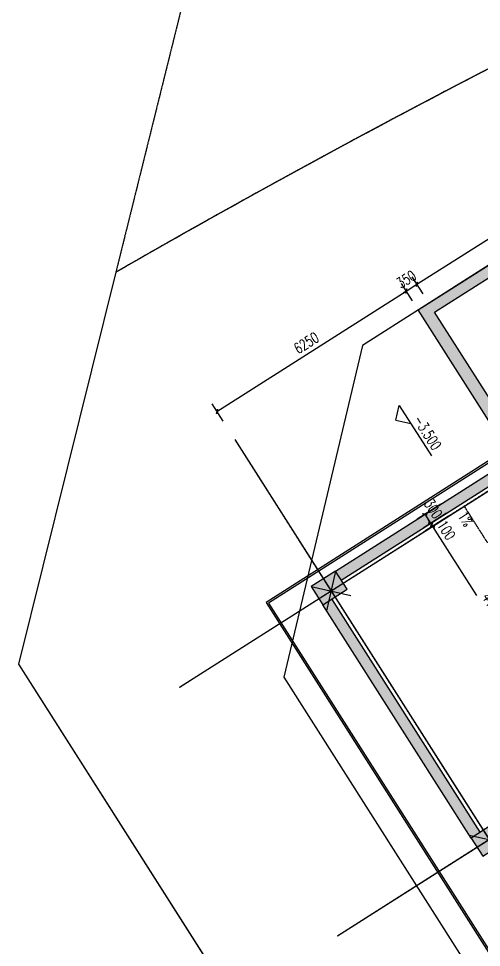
# Model space of a CAD drawing. Extents: x -46296 to 410892, y -135666 to 238728.
# Drawn here: x 80263 to 93159, y 166698 to 192559 of the extents above; entities that cross this region are included whole.
import ezdxf
from ezdxf.xclip import XClip

# ---------------------------------------------------------------- set-up
doc = ezdxf.new("R2010")
doc.units = 0
doc.header["$LTSCALE"] = 10
doc.header["$MEASUREMENT"] = 0
doc.header["$XCLIPFRAME"] = 0
for name, pattern in [('ACAD_ISO04W100', [30, 24, -3, 0, -3]), ('DASH', [0.35, 0.25, -0.1]), ('DOTE', [2.42, 2, -0.2, 0.02, -0.2])]:
    doc.linetypes.add(name, pattern=pattern)
for name, color, linetype in [('01-标注_尺寸', 124, 'Continuous'), ('01-标注_标高', 200, 'Continuous'), ('01-标注_符号', 200, 'Continuous'), ('02-TEXT_标注', 130, 'Continuous'), ('104-13 B0核心筒$0$05-填充_天正', 26, 'Continuous'), ('104-13 B0核心筒$0$A_STR-砼墙', 51, 'Continuous'), ('104-13 B0核心筒$0$A_STR-砼柱', 51, 'Continuous'), ('A_AXIS-轴线', 36, 'DOTE'), ('A_STR-砼墙', 51, 'Continuous'), ('M-用地 红线', 20, 'ACAD_ISO04W100'), ('PUB_HATCH', 8, 'Continuous'), ('集水坑&', 6, 'Continuous')]:
    doc.layers.add(name, color=color, linetype=linetype)
doc.layers.add('04-不打印_面积', color=5, linetype='Continuous', plot=False)
doc.layers.add('104-13 B0核心筒$0$04-不打印_辅助线', color=165, linetype='Continuous', plot=False)
doc.styles.add('_TCH_DIM', font='SIMPLEX', dxfattribs={"bigfont": 'GBCBIG'})
doc.styles.add('_TCH_DIM_T3', font='SIMPLEX', dxfattribs={"width": 0.705882, "bigfont": 'GBCBIG'})
doc.dimstyles.new('_TCH_ARCH&&100', dxfattribs={"dimtxt": 297.5, "dimasz": 100, "dimexe": 250, "dimexo": 300, "dimgap": 126.25, "dimtad": 1, "dimdec": 0, "dimzin": 0, "dimdsep": 46, "dimtxsty": '_TCH_DIM_T3', "dimblk": 'ARCHTICK', "dimcen": 0.09, "dimclrt": 7, "dimazin": 2, "dimtfac": 1, "dimtdec": 0, "dimtix": 1, "dimtmove": 2, "dimatfit": 3, "dimfxl": 0, "dimtolj": 1, "dimtzin": 0, "dimarcsym": 0})

# ---------------------------------------------------------------- blocks, each defined once
blk = doc.blocks.new('104 轴线')
for p, q in [((-296507, 152317), (-270772, 168686)), ((-292106, 145398), (-266371, 161767)), ((-294971, 159219), (-249835, 88258))]:
    blk.add_line(p, q)
at = {"layer": 'Defpoints'}
blk.add_lwpolyline([(13135, -2670), (19996, 9914), (18926, 200140), (-165691, 199501, 0.064843), (-234306, 190322, 0.064894), (-298282, 163874), (-300993, 152958), (-177498, -41043), (-162540, -55229), (-143745, -84755), (-123037, -89354), (13135, -2670)], format="xyb", close=True, dxfattribs=at)
blk = doc.blocks.new('_FZH')
blk.add_lwpolyline([(-0.5, -0.5), (0.5, -0.5), (0.5, 0.5), (-0.5, 0.5)], close=True)
at = {"layer": 'PUB_HATCH'}
blk.add_solid([(-0.5, -0.5), (0.5, -0.5), (-0.5, 0.5), (0.5, 0.5)], dxfattribs=at)
blk = doc.blocks.new('104-13 B0核心筒')
at = {"layer": '104-13 B0核心筒$0$05-填充_天正'}
for points in [[(-5300, 6250), (-5000, 6600), (-5000, 17900), (-5300, 18200)], [(-450, 6438), (-700, 6600), (-5000, 6600), (-5300, 6250), (-400, 6250)], [(-400, 400), (-100, 400), (-100, 6300), (-200, 6400), (-400, 6300)], [(200, -100), (200, -400), (7900, -400), (7900, -100)]]:
    blk.add_hatch(color=256, dxfattribs=at).paths.add_polyline_path(points)
at = {"layer": '104-13 B0核心筒$0$04-不打印_辅助线'}
for p, q in [((-400, -400), (400, 400)), ((-400, 400), (400, -400)), ((7800, -400), (8600, 400))]:
    blk.add_line(p, q, dxfattribs=at)
at = {"layer": '104-13 B0核心筒$0$A_STR-砼墙'}
for p, q in [((-5300, 6250), (-5300, 18200)), ((-5000, 6600), (-5000, 17900)), ((-700, 6600), (-5000, 6600)), ((-400, 6250), (-5300, 6250)), ((-400, 400), (-400, 6300)), ((-100, 400), (-100, 6300)), ((7900, -100), (200, -100)), ((-400, -400), (-400, -400)), ((-200, -400), (-200, -400)), ((0, -400), (0, -400)), ((7900, -400), (200, -400))]:
    blk.add_line(p, q, dxfattribs=at)
at = {"layer": '104-13 B0核心筒$0$04-不打印_辅助线'}
ref = blk.add_blockref('104 轴线', (287656, 163437), dxfattribs=dict(at, rotation=57.54087654753761))
XClip(ref).set_block_clipping_path([(-308258.2439484803, 159880.9876684749), (-256882.7738956955, 79110.5487782021), (-223300.1845035219, 100471.3503204154), (-274675.6545563068, 181241.7892106881)])
at = {"layer": '104-13 B0核心筒$0$A_STR-砼柱', "rotation": 359.9999999999944}
for p, xscale, yscale, zscale in [((-100, 0), 600.0000000000728, 800, 800), ((8200, -50), 600, 700.0000000012515, 700.0000000012515)]:
    blk.add_blockref('_FZH', p, dxfattribs=dict(at, xscale=xscale, yscale=yscale, zscale=zscale))
blk = doc.blocks.new('_ArchTick')
at = {"color": 0, "linetype": 'ByBlock', "const_width": 0.4}
blk.add_lwpolyline([(-0.5, -0.5), (0.5, 0.5)], dxfattribs=at)
blk = doc.blocks.new('*D2105')
at = {"layer": '01-标注_尺寸', "color": 0, "lineweight": -2, "transparency": 16777216}
for p, q in [((91237, 184703), (90931, 185184)), ((85791, 181619), (91065, 184973)), ((85963, 181348), (85657, 181830))]:
    blk.add_line(p, q, dxfattribs=at)
at = {"layer": 'Defpoints', "color": 0, "transparency": 16777216}
for p in [(91065, 184973), (91398, 184450), (86124, 181095)]:
    blk.add_point(p, dxfattribs=at)
at = {"layer": '01-标注_尺寸', "color": 0, "lineweight": -2, "transparency": 16777216, "xscale": 100, "yscale": 100, "zscale": 100}
for p, rotation in [((91065, 184973), 32.45912345246447), ((85791, 181619), 212.4591234524645)]:
    blk.add_blockref('_ArchTick', p, dxfattribs=dict(at, rotation=rotation))
at = {"layer": '01-标注_尺寸', "color": 7, "transparency": 16777216, "insert": (88280, 183528), "char_height": 297.5, "attachment_point": 5, "rotation": 32.4591, "style": '_TCH_DIM_T3'}
blk.add_mtext('\\A1;6250', dxfattribs=at)
blk = doc.blocks.new('*D2106')
at = {"layer": '01-标注_尺寸', "color": 0, "lineweight": -2, "transparency": 16777216}
for p, q in [((91237, 184703), (90931, 185184)), ((91532, 184891), (91226, 185372)), ((91360, 185161), (91445, 185215)), ((91065, 184973), (90980, 184919)), ((91065, 184973), (91360, 185161))]:
    blk.add_line(p, q, dxfattribs=at)
at = {"layer": 'Defpoints', "color": 0, "transparency": 16777216}
for p in [(91360, 185161), (91398, 184450), (91693, 184638)]:
    blk.add_point(p, dxfattribs=at)
at = {"layer": '01-标注_尺寸', "color": 0, "lineweight": -2, "transparency": 16777216, "xscale": 100, "yscale": 100, "zscale": 100}
for p, rotation in [((91360, 185161), 212.4591234524637), ((91065, 184973), 32.45912345246362)]:
    blk.add_blockref('_ArchTick', p, dxfattribs=dict(at, rotation=rotation))
at = {"layer": '01-标注_尺寸', "color": 7, "transparency": 16777216, "insert": (91065, 185299), "char_height": 297.5, "attachment_point": 5, "rotation": 32.4591, "style": '_TCH_DIM_T3'}
blk.add_mtext('\\A1;350', dxfattribs=at)
blk = doc.blocks.new('*D2107')
at = {"layer": '01-标注_尺寸', "color": 0, "lineweight": -2, "transparency": 16777216}
for p, q in [((101067, 190955), (100761, 191436)), ((91360, 185161), (100895, 191226)), ((91532, 184891), (91226, 185372))]:
    blk.add_line(p, q, dxfattribs=at)
at = {"layer": 'Defpoints', "color": 0, "transparency": 16777216}
for p in [(100895, 191226), (101228, 190702), (91693, 184638)]:
    blk.add_point(p, dxfattribs=at)
at = {"layer": '01-标注_尺寸', "color": 0, "lineweight": -2, "transparency": 16777216, "xscale": 100, "yscale": 100, "zscale": 100}
for p, rotation in [((100895, 191226), 32.45912345246465), ((91360, 185161), 212.4591234524647)]:
    blk.add_blockref('_ArchTick', p, dxfattribs=dict(at, rotation=rotation))
at = {"layer": '01-标注_尺寸', "color": 7, "transparency": 16777216, "insert": (95980, 188425), "char_height": 297.5, "attachment_point": 5, "rotation": 32.4591, "style": '_TCH_DIM_T3'}
blk.add_mtext('\\A1;11300', dxfattribs=at)
blk = doc.blocks.new('*D2138')
at = {"layer": '01-标注_尺寸', "color": 0, "lineweight": -2, "transparency": 16777216}
for p, q in [((92242, 178705), (91584, 178287)), ((91795, 178421), (93017, 176500)), ((93996, 174962), (93528, 175697)), ((94442, 175246), (93785, 174828))]:
    blk.add_line(p, q, dxfattribs=at)
at = {"layer": 'Defpoints', "color": 0, "transparency": 16777216}
for p in [(92495, 178866), (94695, 175407), (93996, 174962)]:
    blk.add_point(p, dxfattribs=at)
at = {"layer": '01-标注_尺寸', "color": 0, "lineweight": -2, "transparency": 16777216, "xscale": 100, "yscale": 100, "zscale": 100}
for p, rotation in [((91795, 178421), 122.4591234524653), ((93996, 174962), 302.4591234524653)]:
    blk.add_blockref('_ArchTick', p, dxfattribs=dict(at, rotation=rotation))
at = {"layer": '01-标注_尺寸', "color": 7, "transparency": 16777216, "insert": (93477, 176228), "char_height": 297.5, "attachment_point": 5, "rotation": 302.4591, "style": '_TCH_DIM_T3'}
blk.add_mtext('\\A1;4100', dxfattribs=at)
blk = doc.blocks.new('*D2139')
at = {"layer": '01-标注_尺寸', "color": 0, "lineweight": -2, "transparency": 16777216}
for p, q in [((92188, 178790), (91531, 178371)), ((92242, 178705), (91584, 178287)), ((91742, 178506), (91688, 178590)), ((91742, 178506), (91795, 178421)), ((91795, 178421), (91849, 178337))]:
    blk.add_line(p, q, dxfattribs=at)
at = {"layer": 'Defpoints', "color": 0, "transparency": 16777216}
for p in [(92441, 178951), (92495, 178866), (91795, 178421)]:
    blk.add_point(p, dxfattribs=at)
at = {"layer": '01-标注_尺寸', "color": 0, "lineweight": -2, "transparency": 16777216, "xscale": 100, "yscale": 100, "zscale": 100}
for p, rotation in [((91742, 178506), 302.4591234524683), ((91795, 178421), 122.4591234524683)]:
    blk.add_blockref('_ArchTick', p, dxfattribs=dict(at, rotation=rotation))
at = {"layer": '01-标注_尺寸', "color": 7, "transparency": 16777216, "insert": (92183, 178315), "char_height": 297.5, "attachment_point": 5, "rotation": 302.4591, "style": '_TCH_DIM_T3'}
blk.add_mtext('\\A1;100', dxfattribs=at)
blk = doc.blocks.new('*D2140')
at = {"layer": '01-标注_尺寸', "color": 0, "lineweight": -2, "transparency": 16777216}
for p, q in [((92027, 179043), (91370, 178625)), ((92188, 178790), (91531, 178371)), ((91581, 178759), (91742, 178506))]:
    blk.add_line(p, q, dxfattribs=at)
at = {"layer": 'Defpoints', "color": 0, "transparency": 16777216}
for p in [(92280, 179204), (92441, 178951), (91742, 178506)]:
    blk.add_point(p, dxfattribs=at)
at = {"layer": '01-标注_尺寸', "color": 0, "lineweight": -2, "transparency": 16777216, "xscale": 100, "yscale": 100, "zscale": 100}
for p, rotation in [((91581, 178759), 122.4591234524641), ((91742, 178506), 302.459123452464)]:
    blk.add_blockref('_ArchTick', p, dxfattribs=dict(at, rotation=rotation))
at = {"layer": '01-标注_尺寸', "color": 7, "transparency": 16777216, "insert": (91817, 178909), "char_height": 297.5, "attachment_point": 5, "rotation": 302.4591, "style": '_TCH_DIM_T3'}
blk.add_mtext('\\A1;300', dxfattribs=at)

msp = doc.modelspace()

# ---------------------------------------------------------------- linework, layer by layer
at = {"layer": '01-标注_标高'}
for p, q in [((90778.1, 181376), (90870.2, 181790.1)), ((90870.2, 181790.1), (91765.7, 180382.3)), ((90778.1, 181376), (91192.2, 181283.8))]:
    msp.add_line(p, q, dxfattribs=at)
at = {"layer": '01-标注_符号'}
for points in [[(91200, 180275.3, 0, 0, 0), (90844, 180860, 160, 0, 0), (90532, 181372.5, 0, 0, 0)], [(92920, 178787.1, 0, 0, 0), (93132.7, 178922.4, 80, 0, 0), (93385.8, 179083.4, 0, 0, 0)], [(93833.9, 167483.2, 0, 0, 0), (93249.2, 167127.2, 160, 0, 0), (92736.7, 166815.2, 0, 0, 0)]]:
    msp.add_lwpolyline(points, format="xyseb", dxfattribs=at)
at = {"layer": '04-不打印_面积', "color": 1}
for points in [[(119490.9, 126587.8), (136417, 137354), (137289.7, 143947.4), (121429.1, 152234.7), (117969.6, 150034.2), (104391.1, 171381.7), (104565.6, 180982.7), (101671.4, 185532.8), (87158.5, 176301.6), (99502.5, 156894.8), (100008.8, 157216.8)], [(119506.3, 126656.8), (136370.5, 137383.6), (137235.5, 143919.3), (121431.5, 152177), (117954.2, 149965.2), (104340.9, 171367.6), (104515.3, 180968.6), (101656, 185463.8), (87227.5, 176286.3), (99517.9, 156963.8), (100024.1, 157285.8)]]:
    msp.add_lwpolyline(points, close=True, dxfattribs=at)
at = {"layer": 'A_STR-砼墙'}
msp.add_lwpolyline([(166589.5, 176618.7), (129202, 196081.4), (124261.4, 186590.5), (123239.9, 187122.2, 0.4682653), (105289.1, 179286.2), (101632.9, 185034.3), (104164.3, 186644.4), (101480.8, 190863.3), (89840.9, 183459.5), (87649.8, 174224.9), (122929.1, 118760.2), (136345.1, 127293.7), (140665.5, 120501.3), (146993.8, 124526.5)], format="xyb", dxfattribs=at)
at = {"layer": 'M-用地 红线', "ltscale": 0.05}
msp.add_lwpolyline([(401252, 31537.3), (406201, 40615.3), (406004, 75614.3), (410892, 95642.3), (410198, 218797.3), (390086, 238728.3), (215507, 238124.3, 0.0374861), (172964, 234781.3, 0.0374849), (131398, 225125.3), (114193, 213768.3), (100383, 207916.3), (86907, 201333.3), (82974, 185497.3, -0.0648942), (146950, 211945.3, -0.0648429), (215565, 221124.3), (400182, 221763.3), (401252, 31537.3)], format="xyb", close=True, dxfattribs=at)
at = {"layer": '集水坑&', "linetype": 'DASH'}
msp.add_lwpolyline([(94368.7, 180058.2), (95012.8, 179045.7), (93325.2, 177972.3), (92681.1, 178984.8)], dxfattribs=at)

# ---------------------------------------------------------------- block references
at = {"rotation": 302.4591234524621}
msp.add_blockref('104-13 B0核心筒', (88968.6, 176623.3), dxfattribs=at)
at = {"layer": 'A_AXIS-轴线'}
msp.add_blockref('104 轴线', (381256.4, 21622.8), dxfattribs=at)

# ---------------------------------------------------------------- texts
at = {"layer": '02-TEXT_标注', "style": '_TCH_DIM', "width": 0.705882}
for s, p in [('-3.500', (91247.8, 181392.1)), ('1%', (92489.1, 178714.5))]:
    msp.add_text(s, height=297.5, rotation=302.45912, dxfattribs=at).set_placement(p)

# ---------------------------------------------------------------- dimensions: what is measured, and where the dimension line sits
at = {"layer": '01-标注_尺寸'}
for p1, p2, picture, middle in [((91693, 184637.6), (101227.6, 190702.2), '*D2107', (95979.9, 188425.2)), ((91397.7, 184449.7), (91693, 184637.6), '*D2106', (91064.9, 185299)), ((86124.1, 181095.4), (91397.7, 184449.7), '*D2105', (88280.4, 183527.9))]:
    dim = msp.add_aligned_dim(p1=p1, p2=p2, distance=620.2, dimstyle='_TCH_ARCH&&100', dxfattribs=at)
    dim.commit()
    dim.dimension.update_dxf_attribs({"geometry": picture, "text_midpoint": middle})
for base, p1, p2, picture, middle in [((91741.6, 178505.7), (92280.2, 179203.8), (92441.2, 178950.7), '*D2140', (91816.5, 178908.9)), ((91795.2, 178421.3), (92441.2, 178950.7), (92494.8, 178866.3), '*D2139', (92183.5, 178314.8)), ((93995.7, 174961.8), (92494.8, 178866.3), (94695.3, 175406.8), '*D2138', (93476.7, 176228.4))]:
    dim = msp.add_linear_dim(base=base, p1=p1, p2=p2, angle=302.45912, dimstyle='_TCH_ARCH&&100', dxfattribs=at)
    dim.commit()
    dim.dimension.update_dxf_attribs({"geometry": picture, "text_midpoint": middle, "dimtype": 129})

doc.saveas('drawing.dxf')
